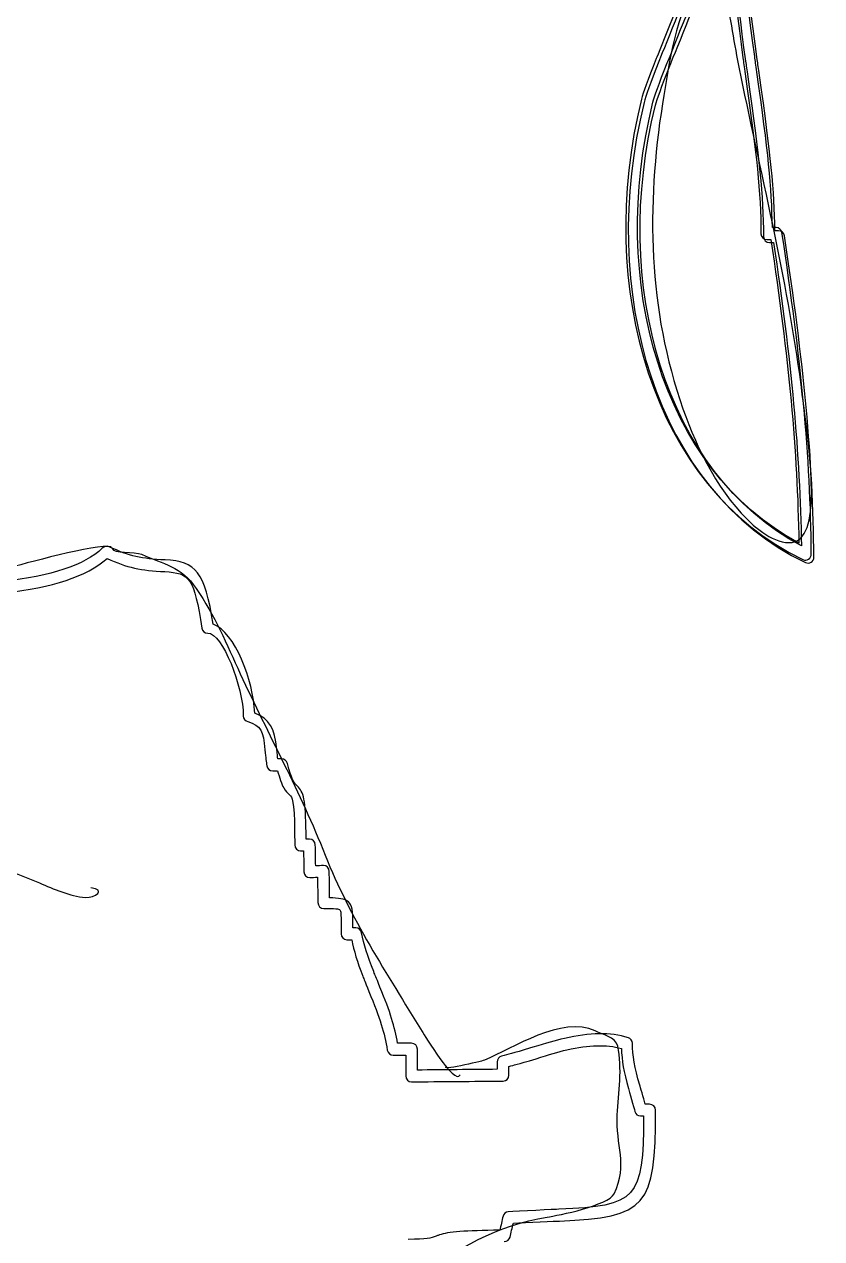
# Model space of a CAD drawing. Extents: x 25 to 279, y 7 to 272.
# Drawn here: x 73.51 to 91.46, y 45.52 to 72.85 of the extents above; entities that cross this region are included whole.
import ezdxf

# ---------------------------------------------------------------- set-up
doc = ezdxf.new("R2010")
doc.units = 0
doc.layers.get('0').update_dxf_attribs({"linetype": 'CONTINUOUS'})

msp = doc.modelspace()

# ---------------------------------------------------------------- linework, layer by layer
at = {"color": 7}
for points in [[(89.950131, 72.132031), (89.6747, 74.08889), (89.593208, 75.198288), (89.685548, 76.307421)], [(90.008075, 72.057683), (89.732115, 74.01904), (89.650094, 75.129496), (89.743492, 76.241275)], [(89.412762, 75.811327), (89.378102, 74.826813), (89.447688, 73.788588), (89.685548, 72.098958)], [(89.470442, 75.745181), (89.434988, 74.75855), (89.505102, 73.718738), (89.743492, 72.02461)], [(88.470052, 73.917969), (88.424808, 73.801817), (87.771287, 72.175688), (87.734246, 72.082554)], [(88.527996, 73.851823), (88.482752, 73.735671), (87.829231, 72.109542), (87.791925, 72.016408)], [(88.706325, 73.897596), (88.157844, 73.057279), (88.027669, 72.0344), (87.874475, 71.06576)], [(87.98216, 71.983071), (88.019202, 72.075675), (88.672723, 73.710535), (88.717967, 73.826952)], [(88.040104, 71.916925), (88.076881, 72.009529), (88.730667, 73.635923), (88.77591, 73.752604)], [(89.634219, 71.706317), (89.510923, 72.292633), (89.440015, 72.899852), (89.286556, 73.478231)], [(87.734246, 72.082554), (87.536867, 71.587783), (87.440294, 71.312352), (87.403517, 71.164715)], [(87.791925, 72.016408), (87.59481, 71.521638), (87.498238, 71.238004), (87.461196, 71.090367)], [(87.659633, 71.098569), (87.692442, 71.229538), (87.790602, 71.502588), (87.98216, 71.983071)], [(87.717577, 71.032423), (87.750385, 71.163392), (87.848281, 71.436442), (88.040104, 71.916925)], [(89.685548, 72.098958), (89.699571, 71.997888), (89.711212, 71.903167), (89.735025, 71.735156)], [(89.743492, 72.02461), (89.757515, 71.92354), (89.769156, 71.837021), (89.792969, 71.66901)], [(89.999608, 71.776431), (89.975796, 71.944442), (89.964154, 72.031225), (89.950131, 72.132031)], [(90.057552, 71.702083), (90.03374, 71.870094), (90.022098, 71.956613), (90.008075, 72.057683)], [(91.021429, 64.519175), (90.721656, 66.924502), (90.132958, 69.333004), (89.634219, 71.706317)], [(89.735025, 71.735156), (89.998285, 69.882544), (90.08454, 69.092233), (90.090625, 68.13841)], [(89.792969, 71.66901), (90.055965, 69.816398), (90.142483, 69.026087), (90.148569, 68.072265)], [(90.347006, 68.278904), (90.333777, 69.192775), (90.25255, 69.995521), (89.999608, 71.776431)], [(90.40495, 68.204556), (90.391721, 69.118692), (90.310494, 69.920644), (90.057552, 71.702083)], [(87.403517, 71.164715), (86.3473, 66.936673), (87.650902, 62.425792), (91.033071, 60.804425)], [(87.461196, 71.090367), (86.405244, 66.862325), (87.708581, 62.359646), (91.091015, 60.738279)], [(90.942319, 61.176694), (87.855954, 62.824254), (86.654481, 67.074521), (87.659633, 71.098569)], [(91.000263, 61.110548), (87.913898, 62.758108), (86.712425, 67.00864), (87.717577, 71.032423)], [(87.874475, 71.06576), (87.508821, 68.753831), (87.549302, 66.438992), (88.333262, 64.200088)], [(90.090625, 68.13841), (90.091154, 68.065385), (90.149892, 68.005854), (90.222917, 68.006119)], [(90.429556, 68.278904), (90.403892, 68.278904), (90.375052, 68.279169), (90.347006, 68.278904)], [(90.4875, 68.204556), (90.461835, 68.204556), (90.432996, 68.204821), (90.40495, 68.204556)], [(90.561848, 68.163281), (90.552058, 68.228104), (90.495173, 68.279433), (90.429556, 68.278904)], [(90.619792, 68.088933), (90.609737, 68.153756), (90.553117, 68.205085), (90.4875, 68.204556)], [(91.223306, 60.928515), (91.209548, 63.104183), (90.991796, 65.355787), (90.561848, 68.163281)], [(91.28125, 60.854167), (91.267492, 63.029571), (91.04974, 65.28144), (90.619792, 68.088933)], [(90.148569, 68.072265), (90.149098, 67.99924), (90.207835, 67.939708), (90.28086, 67.939973)], [(90.222917, 68.006119), (90.251227, 68.006383), (90.282713, 68.005854), (90.313933, 68.006119)], [(90.28086, 67.939973), (90.309171, 67.940237), (90.340656, 67.939708), (90.371612, 67.939973)], [(90.313933, 68.006119), (90.713719, 65.371663), (90.914802, 63.230919), (90.942319, 61.176694)], [(90.371612, 67.939973), (90.771133, 65.308956), (90.972217, 63.162392), (91.000263, 61.110548)], [(90.987033, 61.289142), (91.457462, 61.72544), (91.10345, 63.862215), (91.021429, 64.519175)], [(88.333262, 64.200088), (88.659758, 63.267696), (89.170933, 62.254871), (89.917058, 61.580713)], [(89.917058, 61.580713), (90.134546, 61.384127), (90.673767, 60.998894), (90.987033, 61.289142)], [(75.265756, 61.060806), (74.867558, 60.6679), (74.110056, 60.434008), (73.033202, 60.308596)], [(75.468427, 61.089117), (75.153044, 61.174313), (73.432458, 60.682981), (73.130304, 60.60784)], [(75.422654, 61.093879), (75.372383, 61.117956), (75.305444, 61.099965), (75.265756, 61.060806)], [(76.679425, 60.796223), (76.155021, 60.821887), (75.876944, 60.876127), (75.422654, 61.093879)], [(75.489329, 61.053663), (75.513671, 60.927456), (75.993625, 60.994396), (76.151846, 60.923488)], [(73.066275, 60.052215), (74.147892, 60.178156), (74.910685, 60.418927), (75.373177, 60.829296)], [(75.373177, 60.829296), (75.824292, 60.622127), (76.14285, 60.557569), (76.671223, 60.53164)], [(76.151846, 60.923488), (76.654554, 60.698063), (77.035025, 60.65864), (77.381365, 60.155402)], [(77.762629, 59.349217), (77.576098, 60.534285), (77.378719, 60.762092), (76.679425, 60.796223)], [(91.033071, 60.804425), (91.121442, 60.762356), (91.2241, 60.830883), (91.223306, 60.928515)], [(91.091015, 60.738279), (91.179121, 60.69621), (91.281779, 60.756535), (91.28125, 60.854167)], [(76.671223, 60.53164), (77.239019, 60.504123), (77.334004, 60.383737), (77.506513, 59.258465)], [(77.381365, 60.155402), (77.795967, 59.552681), (78.069546, 58.891223), (78.373023, 58.233204)], [(78.697138, 57.348437), (78.67015, 58.081069), (78.251315, 59.17565), (77.762629, 59.349217)], [(77.506513, 59.258465), (77.516302, 59.193377), (77.572923, 59.150515), (77.638804, 59.150779)], [(77.638804, 59.150779), (77.97456, 59.15316), (78.436523, 57.934225), (78.440756, 57.282292)], [(78.373023, 58.233204), (79.007229, 56.856577), (79.721869, 55.567527), (80.282256, 54.152271)], [(78.440756, 57.282292), (78.441021, 57.224877), (78.485206, 57.175665), (78.539975, 57.158202)], [(78.539975, 57.158202), (78.837896, 57.063481), (78.890813, 56.953679), (78.928383, 56.521615)], [(79.192967, 56.538283), (79.151692, 57.013475), (79.026544, 57.212177), (78.697138, 57.348437)], [(78.928383, 56.521615), (78.945581, 56.324765), (78.953783, 56.263117), (78.969923, 56.157812)], [(79.217838, 56.314975), (79.210694, 56.372919), (79.204079, 56.412342), (79.192967, 56.538283)], [(78.969923, 56.157812), (78.979713, 56.09299), (79.036598, 56.049862), (79.102215, 56.050392)], [(79.102215, 56.050392), (79.136875, 56.050656), (79.171271, 56.050127), (79.209635, 56.050392)], [(79.209635, 56.050392), (79.256467, 55.892965), (79.301975, 55.746385), (79.350129, 55.661719)], [(79.300652, 56.314975), (79.274988, 56.31471), (79.246148, 56.314975), (79.217838, 56.314975)], [(79.432944, 56.215756), (79.417598, 56.274229), (79.360977, 56.31524), (79.300652, 56.314975)], [(79.680858, 55.678387), (79.569469, 55.785015), (79.526606, 55.859627), (79.432944, 56.215756)], [(79.350129, 55.661719), (79.396167, 55.581021), (79.41601, 55.567262), (79.49909, 55.488152)], [(79.854425, 54.512369), (79.845694, 55.313527), (79.816325, 55.548742), (79.680858, 55.678387)], [(79.49909, 55.488152), (79.566823, 55.423329), (79.592752, 55.25135), (79.598308, 54.380077)], [(70.845892, 54.679056), (71.862156, 54.338802), (72.860958, 53.926581), (73.852881, 53.523092)], [(79.929038, 54.512369), (79.905754, 54.512369), (79.879825, 54.512633), (79.854425, 54.512369)], [(80.061329, 54.380077), (80.0608, 54.453102), (80.002063, 54.512898), (79.929038, 54.512369)], [(79.598308, 54.380077), (79.598838, 54.307052), (79.657575, 54.247521), (79.7306, 54.247785)], [(79.7306, 54.247785), (79.751238, 54.24805), (79.774256, 54.247785), (79.796746, 54.247785)], [(79.796746, 54.247785), (79.797804, 54.090887), (79.80389, 53.923406), (79.804948, 53.776562)], [(80.069531, 53.908854), (80.068473, 54.065752), (80.062123, 54.233233), (80.061329, 54.380077)], [(80.282256, 54.152271), (80.837881, 52.749185), (81.678992, 51.462252), (82.465863, 50.180346)], [(80.243098, 53.917056), (80.188329, 53.916792), (80.129592, 53.909119), (80.069531, 53.908854)], [(80.37539, 53.784765), (80.37486, 53.85779), (80.316123, 53.917585), (80.243098, 53.917056)], [(79.804948, 53.776562), (79.805477, 53.703538), (79.864215, 53.643742), (79.93724, 53.644271)], [(79.93724, 53.644271), (79.992008, 53.644535), (80.050746, 53.652208), (80.110806, 53.652473)], [(80.110806, 53.652473), (80.112129, 53.46356), (80.11795, 53.260096), (80.119008, 53.082031)], [(80.383592, 53.189452), (80.382533, 53.384979), (80.376713, 53.599027), (80.37539, 53.784765)], [(73.852881, 53.523092), (74.170646, 53.393975), (74.5363, 53.220937), (74.887138, 53.198183)], [(74.887138, 53.198183), (75.101979, 53.184425), (75.368679, 53.375983), (75.008846, 53.410908)], [(80.119008, 53.082031), (80.119538, 53.009006), (80.178275, 52.94921), (80.2513, 52.94974)], [(80.805338, 53.0987), (80.732048, 53.175694), (80.57171, 53.18125), (80.383592, 53.189452)], [(80.904556, 52.585937), (80.90879, 52.931483), (80.897677, 53.001862), (80.805338, 53.0987)], [(80.2513, 52.94974), (80.503977, 52.951327), (80.593142, 52.93995), (80.615367, 52.916667)], [(80.615367, 52.916667), (80.634152, 52.896823), (80.643148, 52.832794), (80.639973, 52.585938)], [(80.639973, 52.585938), (80.638915, 52.499154), (80.639708, 52.443592), (80.639973, 52.379298)], [(80.904556, 52.51159), (80.904821, 52.535667), (80.904292, 52.555246), (80.904556, 52.585937)], [(80.970702, 52.51159), (80.950065, 52.511325), (80.927046, 52.51159), (80.904556, 52.51159)], [(81.102994, 52.403904), (81.091881, 52.467404), (81.03526, 52.511854), (80.970702, 52.51159)], [(80.639973, 52.379298), (80.640502, 52.306273), (80.69924, 52.246477), (80.772265, 52.247006)], [(80.772265, 52.247006), (80.805867, 52.247271), (80.842908, 52.246742), (80.87995, 52.247006)], [(80.87995, 52.247006), (80.932338, 51.99724), (81.001658, 51.74906), (81.127865, 51.428385)], [(81.375779, 51.527604), (81.237667, 51.878442), (81.15009, 52.139321), (81.102994, 52.403904)], [(81.127865, 51.428385), (81.164906, 51.334458), (81.166758, 51.329696), (81.268358, 51.080987)], [(81.516538, 51.180471), (81.415467, 51.427327), (81.412292, 51.435265), (81.375779, 51.527604)], [(81.913413, 49.915233), (81.846473, 50.290412), (81.750165, 50.609235), (81.516538, 51.180471)], [(81.268358, 51.080987), (81.515744, 50.476415), (81.621313, 50.152829), (81.681902, 49.758071)], [(86.357883, 50.192781), (85.615992, 50.550762), (84.499715, 49.794848), (83.864979, 49.53291)], [(82.465863, 50.180346), (82.511106, 50.106527), (83.201404, 48.955325), (83.320731, 49.201123)], [(87.10586, 50.039323), (86.700519, 50.168175), (86.23935, 50.153623), (85.667056, 50.022654)], [(86.868, 49.850146), (86.824079, 50.05414), (86.512665, 50.117904), (86.357883, 50.192781)], [(87.196613, 49.915233), (87.196348, 49.972648), (87.160365, 50.02186), (87.10586, 50.039323)], [(81.681902, 49.758071), (81.691692, 49.693248), (81.748577, 49.650385), (81.814194, 49.65065)], [(82.227473, 49.915233), (82.129842, 49.914704), (82.018188, 49.916027), (81.913413, 49.915233)], [(82.359765, 49.782942), (82.359235, 49.855967), (82.300498, 49.915762), (82.227473, 49.915233)], [(82.359765, 49.311719), (82.358706, 49.468617), (82.360823, 49.636098), (82.359765, 49.782942)], [(84.956121, 49.824217), (84.43595, 49.667583), (84.42669, 49.669435), (84.253388, 49.625779)], [(85.667056, 50.022654), (85.459623, 49.975294), (85.263038, 49.916821), (84.956121, 49.824217)], [(85.030469, 49.5681), (85.332094, 49.658852), (85.524975, 49.720765), (85.725, 49.766537)], [(85.725, 49.766537), (86.221358, 49.880044), (86.611619, 49.888775), (86.948698, 49.79961)], [(86.856888, 48.30445), (86.88361, 48.794988), (86.974098, 49.355375), (86.868, 49.850146)], [(86.948698, 49.79961), (86.961133, 49.52709), (87.000027, 49.271767), (87.10586, 48.898175)], [(87.362242, 48.972787), (87.248735, 49.372837), (87.198465, 49.633187), (87.196613, 49.915233)], [(81.814194, 49.65065), (81.901506, 49.651179), (82.000196, 49.650121), (82.095181, 49.65065)], [(82.095181, 49.65065), (82.09624, 49.493752), (82.094388, 49.326271), (82.095181, 49.179427)], [(83.864979, 49.53291), (83.78481, 49.499838), (82.821198, 49.280498), (83.020958, 49.398502)], [(84.253388, 49.625779), (84.194121, 49.611227), (84.15364, 49.554606), (84.153904, 49.493487)], [(84.153904, 49.493487), (84.154433, 49.441365), (84.15364, 49.385537), (84.153904, 49.328387)], [(84.418488, 49.394533), (84.543106, 49.426019), (84.576973, 49.431575), (85.030469, 49.5681)], [(84.153904, 49.328387), (83.580023, 49.324683), (82.93391, 49.315423), (82.359765, 49.311719)], [(84.418488, 49.196096), (84.418223, 49.258538), (84.419017, 49.326271), (84.418488, 49.394533)], [(82.095181, 49.179427), (82.09571, 49.106402), (82.154448, 49.046606), (82.227473, 49.047135)], [(82.227473, 49.047135), (82.870675, 49.051104), (83.642994, 49.059571), (84.286196, 49.063804)], [(84.286196, 49.063804), (84.359485, 49.064069), (84.419017, 49.122806), (84.418488, 49.196096)], [(87.486067, 48.54284), (87.445585, 48.688096), (87.374148, 48.930719), (87.362242, 48.972787)], [(87.10586, 48.898175), (87.120677, 48.845788), (87.230479, 48.469285), (87.254556, 48.377475)], [(85.559635, 45.91341), (87.504058, 45.997019), (87.7316, 46.232762), (87.717577, 48.410548)], [(87.585285, 48.54284), (87.554594, 48.542575), (87.520198, 48.543104), (87.486067, 48.54284)], [(87.717577, 48.410548), (87.717048, 48.483573), (87.65831, 48.543104), (87.585285, 48.54284)], [(87.444792, 48.278256), (87.44929, 46.399979), (87.295567, 46.2534), (85.542967, 46.177994)], [(86.786244, 46.527773), (87.105331, 47.189231), (86.819052, 47.616798), (86.856888, 48.30445)], [(87.254556, 48.377475), (87.269902, 48.319002), (87.318321, 48.277727), (87.378646, 48.278256)], [(87.378646, 48.278256), (87.399283, 48.278256), (87.422302, 48.277992), (87.444792, 48.278256)], [(85.277854, 46.001252), (85.526298, 46.039617), (86.659244, 46.264777), (86.786244, 46.527773)], [(82.325369, 44.65029), (83.229715, 45.268621), (84.170573, 45.83086), (85.277854, 46.001252)], [(84.286196, 46.021096), (84.262119, 45.923729), (84.237777, 45.810752), (84.211848, 45.706771)], [(84.402083, 46.12005), (84.344669, 46.11661), (84.300219, 46.076923), (84.286196, 46.021096)], [(85.542967, 46.177994), (85.487933, 46.175612), (84.600521, 46.13275), (84.402083, 46.12005)], [(84.211848, 45.706771), (83.443498, 45.697775), (83.040008, 45.669465), (82.855858, 45.59935)], [(84.443358, 45.549608), (84.4677, 45.646975), (84.491777, 45.759952), (84.517971, 45.863933)], [(84.517971, 45.863933), (84.796577, 45.879279), (85.5091, 45.911294), (85.559635, 45.91341)], [(82.78151, 45.574479), (82.671179, 45.525531), (82.557673, 45.502512), (82.153125, 45.500131)], [(82.855858, 45.59935), (82.833633, 45.590883), (82.825431, 45.594058), (82.78151, 45.574479)], [(84.311067, 45.45039), (84.371656, 45.450919), (84.428806, 45.491135), (84.443358, 45.549608)]]:
    msp.add_open_spline(points, degree=3, dxfattribs=at)

doc.saveas('drawing.dxf')
